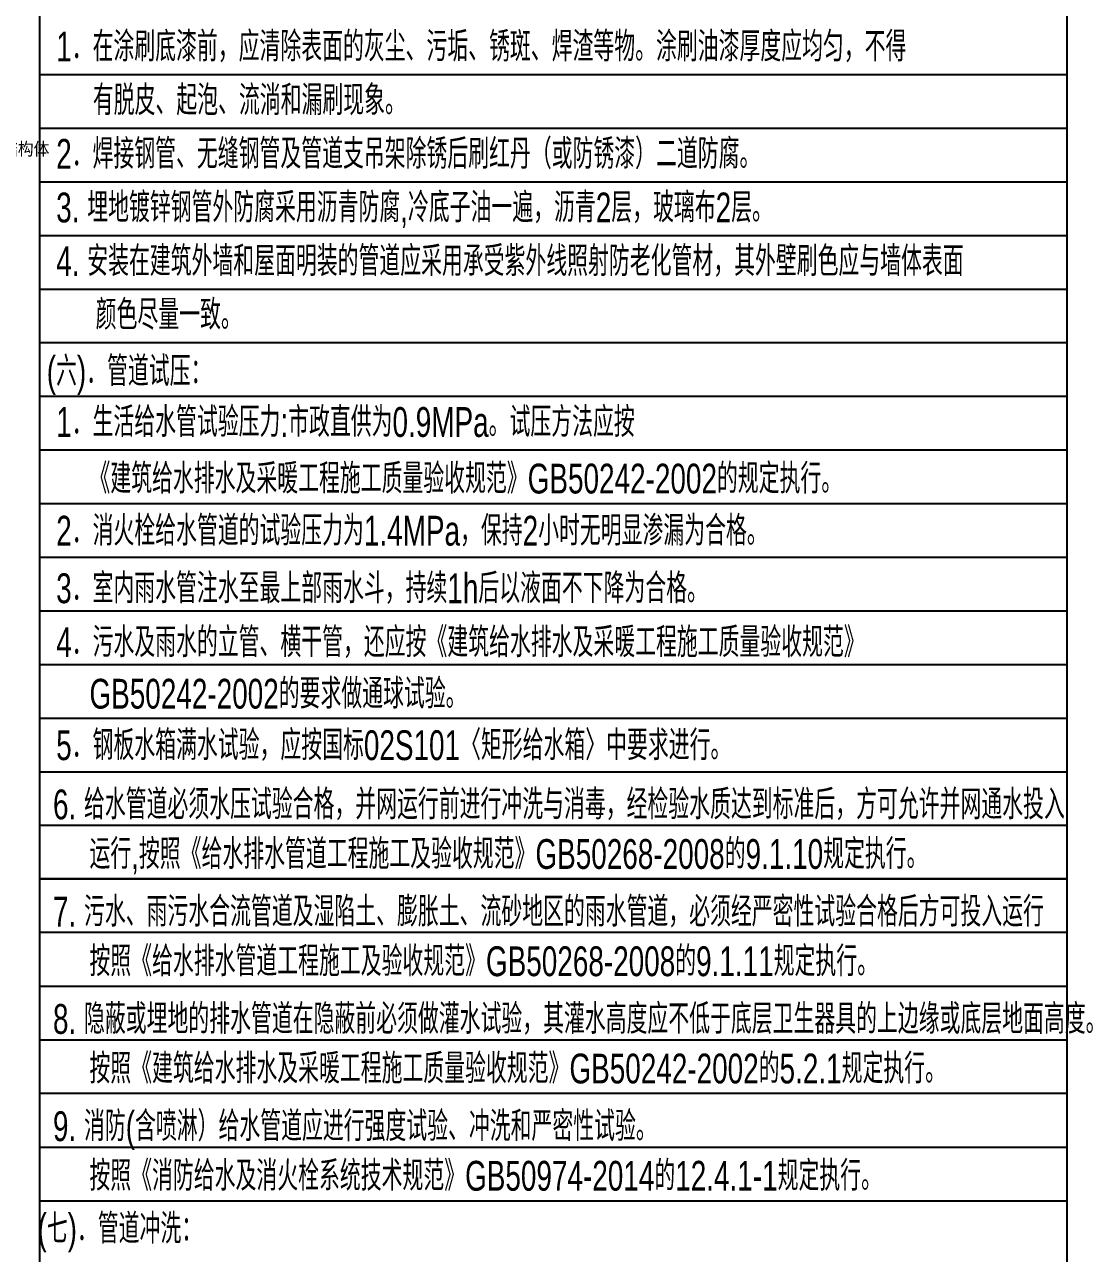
# Model space of a CAD drawing. Extents: x 1635833 to 4277885, y 16914845 to 35313750.
# Drawn here: x 2224485 to 2242144, y 17866537 to 17887159 of the extents above; entities that cross this region are included whole.
import ezdxf
from ezdxf import colors
from ezdxf.entities.mleader import LeaderData, LeaderLine
from ezdxf.math import Vec2, Vec3

# ---------------------------------------------------------------- set-up
doc = ezdxf.new("R2010")
doc.units = 0
doc.header["$LTSCALE"] = 1000
doc.header["$MEASUREMENT"] = 0
doc.layers.add('JZ_0', color=7, linetype='Continuous')
doc.layers.add('JZ_TEXT', color=42, linetype='Continuous')
doc.styles.add('gps_hz', font='hztxt_e.shx', dxfattribs={"width": 0.7, "bigfont": 'hztxt.shx'})
doc.styles.add('标题文字', font='txt.shx', dxfattribs={"bigfont": 'hztxt.shx'})

# ---------------------------------------------------------------- blocks, each defined once
blk = doc.blocks.new('抗震大样2')
at = {"color": 4}
ml = blk.add_multileader_mtext('Standard', dxfattribs=at)
ml.set_content('{\\fFangSong_GB2312|b0|i0|c134|p49;\\W0.9;结构体}', color=4, style='标题文字')
ml.set_leader_properties()
ml.build(insert=Vec2(0, 0))
ml.multileader.update_dxf_attribs({"dogleg_length": 0.36, "arrow_head_size": 123.1})
ctx = ml.context
ctx.base_point, ctx.char_height, ctx.arrow_head_size, ctx.landing_gap_size, ctx.plane_origin = Vec3(9830.4, -102.5), 307.714, 123.1, 49.8, Vec3(8938.5, 909.7)
notes = []
notes.append((ctx, [(0, (1, 1, 0), (9733.9, -102.5), (1, 0), 96.5, [(0, [(9016.9, 1040.6)], 0, [])])]))
ctx.mtext.insert, ctx.mtext.width, ctx.mtext.flow_direction = Vec3(9880.3, 61.6), 1718.781, 5
for ctx, leaders in notes:
    for number, flags, end, landing, length, lines in leaders:
        leader = LeaderData()
        leader.index, (leader.has_last_leader_line, leader.has_dogleg_vector, leader.attachment_direction) = number, flags
        leader.last_leader_point, leader.dogleg_vector, leader.dogleg_length = Vec3(end), Vec3(landing), length
        for number, points, colour, breaks in lines:
            line = LeaderLine()
            line.index, line.vertices, line.color, line.breaks = number, Vec3.list(points), colors.encode_raw_color(colour), breaks
            leader.lines.append(line)
        ctx.leaders.append(leader)

msp = doc.modelspace()

# ---------------------------------------------------------------- linework, layer by layer
at = {"layer": 'JZ_0', "color": 8}
for p, q in [((2224739.844, 17853233.255), (2224739.844, 17901621.315)), ((2241972.832, 17853233.255), (2241972.832, 17901621.315)), ((2224739.844, 17886321.315), (2241972.832, 17886321.315)), ((2224739.844, 17885421.315), (2241972.832, 17885421.315)), ((2224739.844, 17884521.315), (2241972.832, 17884521.315)), ((2224739.844, 17883621.315), (2241972.832, 17883621.315)), ((2224739.844, 17882721.315), (2241972.832, 17882721.315)), ((2224739.844, 17881821.315), (2241972.832, 17881821.315)), ((2224739.844, 17880921.315), (2241972.832, 17880921.315)), ((2224739.844, 17880021.315), (2241972.832, 17880021.315)), ((2224739.844, 17879121.315), (2241972.832, 17879121.315)), ((2224739.844, 17878221.315), (2241972.832, 17878221.315)), ((2224739.844, 17877321.315), (2241972.832, 17877321.315)), ((2224739.844, 17876421.315), (2241972.832, 17876421.315)), ((2224739.844, 17875521.315), (2241972.832, 17875521.315)), ((2224739.844, 17874621.315), (2241972.832, 17874621.315)), ((2224739.844, 17873721.315), (2241972.832, 17873721.315)), ((2241972.832, 17872821.315), (2224739.844, 17872821.315)), ((2224739.844, 17872821.315), (2241972.832, 17872821.315)), ((2241972.832, 17871921.315), (2224739.844, 17871921.315)), ((2224739.844, 17871021.315), (2241972.832, 17871021.315)), ((2224739.844, 17870121.315), (2241972.832, 17870121.315)), ((2241972.832, 17869221.315), (2224739.844, 17869221.315)), ((2224739.844, 17868321.315), (2241972.832, 17868321.315)), ((2224739.844, 17867421.315), (2241972.832, 17867421.315))]:
    msp.add_line(p, q, dxfattribs=at)

# ---------------------------------------------------------------- block references
at = {"xscale": 0.7, "yscale": 0.7, "zscale": 0.7}
msp.add_blockref('抗震大样2', (2217191.739, 17885136.195), dxfattribs=at)

# ---------------------------------------------------------------- texts
at = {"layer": 'JZ_TEXT', "style": 'gps_hz', "width": 0.7}
for s, p in [('1．在涂刷底漆前，应清除表面的灰尘、污垢、锈斑、焊渣等物。涂刷油漆厚度应均匀，不得', (2225015.615, 17886539.411)), ('有脱皮、起泡、流淌和漏刷现象。', (2225630.579, 17885639.411)), ('2．焊接钢管、无缝钢管及管道支吊架除锈后刷红丹（或防锈漆）二道防腐。', (2225015.615, 17884739.411)), ('3. 埋地镀锌钢管外防腐采用沥青防腐,冷底子油一遍，沥青2层，玻璃布2层。', (2225015.615, 17883839.411)), ('4. 安装在建筑外墙和屋面明装的管道应采用承受紫外线照射防老化管材，其外壁刷色应与墙体表面', (2225015.615, 17882939.411)), ('颜色尽量一致。', (2225678.223, 17882039.411)), ('(六)．管道试压：', (2224857.071, 17881091.464)), ('1．生活给水管试验压力:市政直供为0.9MPa。试压方法应按', (2225015.615, 17880239.411)), ('《建筑给水排水及采暖工程施工质量验收规范》GB50242-2002的规定执行。', (2225573.442, 17879289.857)), ('2．消火栓给水管道的试验压力为1.4MPa，保持2小时无明显渗漏为合格。', (2225015.615, 17878415.092)), ('3．室内雨水管注水至最上部雨水斗，持续1h后以液面不下降为合格。', (2225015.615, 17877449.137)), ('4．污水及雨水的立管、横干管，还应按《建筑给水排水及采暖工程施工质量验收规范》', (2225015.615, 17876543.2)), ('GB50242-2002的要求做通球试验。', (2225573.442, 17875679.399)), ('5．钢板水箱满水试验，应按国标02S101〈矩形给水箱〉中要求进行。', (2225015.615, 17874815.431)), ('6. 给水管道必须水压试验合格，并网运行前进行冲洗与消毒，经检验水质达到标准后，方可允许并网通水投入', (2224961.686, 17873821.508)), ('运行,按照《给水排水管道工程施工及验收规范》GB50268-2008的9.1.10规定执行。', (2225573.442, 17872989.857)), ('7. 污水、雨污水合流管道及湿陷土、膨胀土、流砂地区的雨水管道，必须经严密性试验合格后方可投入运行', (2224961.686, 17872021.508)), ('按照《给水排水管道工程施工及验收规范》GB50268-2008的9.1.11规定执行。', (2225573.442, 17871189.857)), ('8. 隐蔽或埋地的排水管道在隐蔽前必须做灌水试验，其灌水高度应不低于底层卫生器具的上边缘或底层地面高度。', (2224961.686, 17870221.508)), ('按照《建筑给水排水及采暖工程施工质量验收规范》GB50242-2002的5.2.1规定执行。', (2225573.442, 17869389.857)), ('9. 消防(含喷淋）给水管道应进行强度试验、冲洗和严密性试验。', (2224961.686, 17868421.508)), ('按照《消防给水及消火栓系统技术规范》GB50974-2014的12.4.1-1规定执行。', (2225573.442, 17867589.857)), ('  (七)．管道冲洗：', (2224442.019, 17866702.883))]:
    msp.add_text(s, height=500, dxfattribs=at).set_placement(p)

doc.saveas('drawing.dxf')
